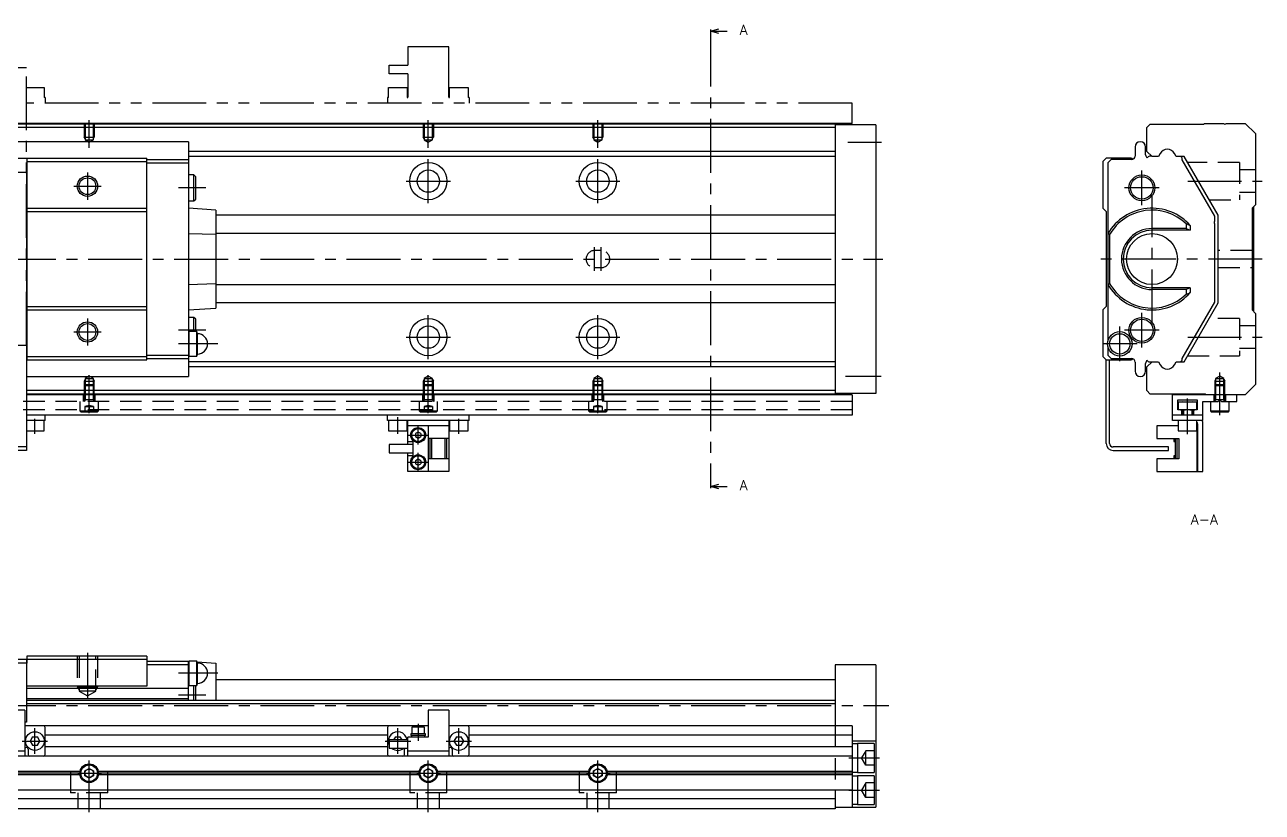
# Model space of a CAD drawing. Extents: x -4 to 799, y -8 to 241.
# Drawn here: x 434.3 to 799.2, y 9 to 241.2 of the extents above; entities that cross this region are included whole.
import ezdxf

# ---------------------------------------------------------------- set-up
doc = ezdxf.new("R2010")
doc.units = 0
doc.header["$LTSCALE"] = 0.5
for name, pattern in [('CENTER', [50.8, 31.75, -6.35, 6.35, -6.35]), ('DASHED', [19.05, 12.7, -6.35]), ('PHANTOM', [63.5, 31.75, -6.35, 6.35, -6.35, 6.35, -6.35])]:
    doc.linetypes.add(name, pattern=pattern)
for name, color, linetype in [('MSM_CENTER', 1, 'CENTER'), ('MSM_CONTINUOUS', 7, 'CONTINUOUS'), ('MSM_DASHED', 4, 'DASHED'), ('MSM_IMAGINARY', 6, 'PHANTOM'), ('MSM_NARROW', 5, 'CONTINUOUS'), ('MSM_PART_NUMBER', 7, 'CONTINUOUS')]:
    doc.layers.add(name, color=color, linetype=linetype)
doc.styles.get("Standard").update_dxf_attribs({"font": 'txt.shx', "height": 3, "bigfont": 'bigfont.shx'})

msp = doc.modelspace()

# ---------------------------------------------------------------- linework, layer by layer
at = {"layer": 'MSM_CENTER'}
for p, q in [((636.46, 238.85), (636.46, 105.59)), ((453.3, 204.91), (453.3, 213.12)), ((553.3, 204.91), (553.3, 213.12)), ((603.3, 204.91), (603.3, 213.12)), ((676.98, 206.62), (686.92, 206.62)), ((553.3, 188.62), (553.3, 201.62)), ((603.3, 188.62), (603.3, 201.62)), ((452.8, 197.62), (452.8, 189.62)), ((763.69, 188), (763.69, 198.25)), ((448.8, 193.62), (456.8, 193.62)), ((546.8, 195.12), (559.8, 195.12)), ((596.8, 195.12), (609.8, 195.12)), ((777.22, 195.12), (799.19, 195.12)), ((487.7, 193.12), (479.6, 193.12)), ((768.82, 193.12), (758.56, 193.12)), ((766.69, 153.22), (766.69, 191.02)), ((602.3, 168.62), (602.3, 175.62)), ((604.3, 168.62), (604.3, 175.62)), ((-4.2, 172.12), (687.3, 172.12)), ((799.19, 172.12), (751.19, 172.12)), ((452.8, 154.62), (452.8, 146.62)), ((553.3, 142.62), (553.3, 155.62)), ((603.3, 142.62), (603.3, 155.62)), ((763.69, 146), (763.69, 156.25)), ((448.8, 150.62), (456.8, 150.62)), ((487.7, 151.12), (479.6, 151.12)), ((757.19, 142), (757.19, 152.25)), ((768.82, 151.12), (758.56, 151.12)), ((491.2, 147.12), (479.6, 147.12)), ((546.8, 149.12), (559.8, 149.12)), ((596.8, 149.12), (609.8, 149.12)), ((762.32, 147.12), (752.06, 147.12)), ((777.22, 149.12), (799.19, 149.12)), ((453.3, 126.72), (453.3, 137.91)), ((553.3, 126.72), (553.3, 137.91)), ((603.3, 126.72), (603.3, 137.91)), ((676.3, 137.62), (686.8, 137.62)), ((786.68, 126.12), (786.68, 138.63)), ((777.19, 120.52), (777.19, 131.02)), ((437.3, 120.62), (437.3, 125.02)), ((544.3, 120.62), (544.3, 125.52)), ((562.3, 120.62), (562.3, 125.02)), ((550.3, 117.41), (550.3, 123.03)), ((547.49, 120.22), (553.11, 120.22)), ((550.3, 109.41), (550.3, 115.03)), ((547.49, 112.22), (553.11, 112.22)), ((452.8, 56), (452.8, 42.3)), ((491.2, 50), (479.6, 50)), ((-4.2, 40.5), (689.12, 40.5)), ((487.7, 43.5), (479.6, 43.5)), ((437.3, 26.25), (437.3, 33.75)), ((544.3, 26.25), (544.3, 33.75)), ((550.3, 35.1), (550.3, 30.1)), ((562.3, 26.25), (562.3, 33.75)), ((433.55, 30), (441.05, 30)), ((540.55, 30), (548.19, 30)), ((558.55, 30), (566.05, 30)), ((453.3, 9), (453.3, 24.25)), ((553.3, 9), (553.3, 24.25)), ((603.3, 9), (603.3, 24.25)), ((677.3, 25), (686.3, 25)), ((449.92, 20.5), (456.93, 20.5)), ((549.92, 20.5), (556.93, 20.5)), ((599.92, 20.5), (606.93, 20.5)), ((677.3, 15.5), (686.3, 15.5))]:
    msp.add_line(p, q, dxfattribs=at)
at = {"layer": 'MSM_CONTINUOUS'}
for p, q in [((636.46, 239.35), (638.96, 240.02)), ((636.46, 239.85), (636.46, 238.85)), ((636.46, 239.35), (641.46, 239.35)), ((638.96, 238.68), (636.46, 239.35)), ((673.3, 212.12), (183.3, 212.12)), ((673.3, 211.92), (183.3, 211.92)), ((673.3, 212.12), (673.3, 132.12)), ((685.3, 211.72), (673.3, 211.72)), ((685.3, 211.72), (685.3, 132.52)), ((765.19, 210.92), (766.19, 211.92)), ((766.19, 211.92), (781.99, 211.92)), ((781.99, 211.92), (782.19, 212.12)), ((782.19, 212.12), (787.79, 212.12)), ((788.59, 212.12), (794.19, 212.12)), ((794.19, 212.12), (797.19, 209.12)), ((673.3, 210.92), (183.3, 210.92)), ((765.19, 203.87), (765.19, 210.92)), ((797.19, 209.12), (797.19, 188.12)), ((482.6, 206.72), (377, 206.72)), ((482.6, 206.72), (482.6, 137.52)), ((761.69, 205.17), (761.69, 202.47)), ((764.79, 202.87), (764.79, 205.17)), ((389.3, 201.88), (470.3, 201.88)), ((434.9, 201.88), (434.9, 142.38)), ((434.9, 200.88), (470.3, 200.88)), ((470.3, 142.38), (470.3, 201.88)), ((470.3, 201.47), (482.6, 201.47)), ((673.3, 203.87), (482.6, 203.87)), ((673.3, 202.37), (482.6, 202.37)), ((753.19, 201.87), (752.19, 200.87)), ((752.19, 200.87), (752.19, 187.12)), ((760.57, 201.87), (753.19, 201.87)), ((754.69, 201.47), (753.69, 200.47)), ((760.69, 201.47), (754.69, 201.47)), ((766.69, 202.37), (765.19, 203.87)), ((766.64, 202.42), (765.99, 202.42)), ((768.58, 202.37), (766.69, 202.37)), ((769.09, 203.27), (768.58, 202.37)), ((773.8, 202.37), (773.29, 203.27)), ((776.19, 202.37), (773.8, 202.37)), ((775.58, 201.42), (775.58, 201.62)), ((785.19, 184.79), (775.58, 201.42)), ((786.19, 185.05), (776.19, 202.37)), ((434.8, 197.62), (424.8, 197.62)), ((434.8, 197.62), (434.8, 115.72)), ((470.3, 200.47), (482.6, 200.47)), ((753.69, 200.47), (753.69, 147.97)), ((484.2, 196.92), (482.6, 196.92)), ((484.7, 196.42), (484.2, 196.92)), ((484.2, 189.32), (484.2, 196.92)), ((484.7, 189.82), (484.7, 196.42)), ((484.2, 189.32), (484.7, 189.82)), ((434.9, 187.13), (470.3, 187.13)), ((434.9, 186.13), (470.3, 186.13)), ((482.6, 189.32), (484.2, 189.32)), ((490.6, 186.57), (482.6, 187.12)), ((490.6, 186.57), (490.6, 157.68)), ((752.19, 187.12), (753.19, 186.12)), ((753.19, 186.12), (753.19, 158.12)), ((797.19, 188.12), (796.19, 187.12)), ((796.19, 187.12), (796.19, 157.12)), ((796.69, 156.62), (796.69, 187.62)), ((673.3, 185.05), (490.6, 185.05)), ((776.75, 182.49), (776.75, 181.12)), ((785.19, 183.27), (785.19, 184.79)), ((785.19, 159.46), (785.19, 182.47)), ((786.19, 159.2), (786.19, 185.05)), ((490.6, 179.36), (482.6, 179.61)), ((673.3, 179.62), (490.6, 179.62)), ((754.19, 179.36), (753.69, 179.61)), ((754.19, 179.36), (754.19, 164.89)), ((776.75, 181.12), (766.69, 181.12)), ((777.97, 180.62), (766.69, 180.62)), ((776.75, 181.12), (777.97, 180.62)), ((777.97, 182.01), (777.97, 180.62)), ((482.6, 164.64), (490.6, 164.89)), ((490.6, 164.62), (673.3, 164.62)), ((753.69, 164.64), (754.19, 164.89)), ((777.97, 163.62), (766.69, 163.62)), ((776.75, 163.12), (766.69, 163.12)), ((777.97, 163.62), (776.75, 163.12)), ((776.75, 163.12), (776.75, 161.76)), ((777.97, 163.62), (777.97, 162.24)), ((434.9, 158.13), (470.3, 158.13)), ((434.9, 157.13), (470.3, 157.13)), ((482.6, 157.12), (490.6, 157.68)), ((673.3, 159.2), (490.6, 159.2)), ((753.19, 158.12), (752.19, 157.12)), ((752.19, 157.12), (752.19, 143.37)), ((775.58, 142.82), (785.19, 159.46)), ((776.19, 141.87), (786.19, 159.2)), ((796.19, 157.12), (797.19, 156.12)), ((484.2, 154.92), (482.6, 154.92)), ((484.7, 154.42), (484.2, 154.92)), ((484.2, 150.72), (484.2, 154.92)), ((484.7, 150.72), (484.7, 154.42)), ((797.19, 156.12), (797.19, 135.12)), ((482.76, 150.72), (482.6, 150.12)), ((482.76, 143.52), (482.76, 150.72)), ((485.04, 150.72), (482.76, 150.72)), ((485.04, 143.52), (485.04, 150.72)), ((485.2, 150.12), (485.04, 150.72)), ((485.2, 144.12), (485.2, 150.12)), ((753.69, 146.28), (753.69, 143.77)), ((434.8, 142.38), (470.3, 142.38)), ((434.9, 143.38), (470.3, 143.38)), ((470.3, 143.77), (482.6, 143.77)), ((470.3, 142.77), (482.6, 142.77)), ((482.6, 144.12), (482.76, 143.52)), ((482.76, 143.52), (485.04, 143.52)), ((485.04, 143.52), (485.2, 144.12)), ((752.19, 143.37), (753.19, 142.37)), ((753.19, 117.72), (753.19, 142.37)), ((753.19, 142.37), (760.57, 142.37)), ((753.69, 143.77), (754.69, 142.77)), ((754.19, 117.72), (754.19, 142.37)), ((754.69, 142.77), (760.69, 142.77)), ((775.58, 142.62), (775.58, 142.82)), ((673.3, 141.87), (482.6, 141.87)), ((673.3, 140.37), (482.6, 140.37)), ((761.69, 141.77), (761.69, 139.07)), ((764.79, 139.07), (764.79, 141.37)), ((765.19, 140.37), (766.69, 141.87)), ((765.19, 133.32), (765.19, 140.37)), ((765.99, 141.82), (766.64, 141.82)), ((766.69, 141.87), (768.58, 141.87)), ((768.58, 141.87), (769.09, 140.98)), ((773.29, 140.98), (773.8, 141.87)), ((773.8, 141.87), (776.19, 141.87)), ((434.8, 137.52), (482.6, 137.52)), ((797.19, 135.12), (794.19, 132.12)), ((673.3, 133.32), (434.8, 133.32)), ((673.3, 132.32), (434.8, 132.32)), ((678.3, 132.12), (434.8, 132.12)), ((685.3, 132.52), (673.3, 132.52)), ((678.3, 132.12), (678.3, 126.12)), ((766.19, 132.32), (765.19, 133.32)), ((782.49, 132.32), (766.19, 132.32)), ((772.69, 124.52), (772.69, 132.12)), ((794.19, 132.12), (772.69, 132.12)), ((782.69, 132.12), (782.49, 132.32)), ((791.69, 130.12), (791.69, 132.12)), ((774.34, 130.62), (780.04, 130.62)), ((774.34, 127.62), (774.34, 130.62)), ((774.44, 130.02), (779.94, 130.02)), ((774.44, 130.02), (774.44, 127.62)), ((777.19, 127.87), (777.19, 129.78)), ((779.94, 127.62), (779.94, 130.02)), ((780.04, 130.62), (780.04, 127.62)), ((781.69, 124.52), (781.69, 130.12)), ((781.69, 130.12), (786.19, 130.12)), ((783.94, 130.12), (783.94, 127.42)), ((786.19, 130.12), (786.69, 130.62)), ((786.69, 130.62), (787.19, 130.12)), ((787.19, 130.12), (791.69, 130.12)), ((789.44, 127.42), (789.44, 130.12)), ((678.3, 126.12), (434.8, 126.12)), ((440.3, 124.52), (434.8, 124.52)), ((440.05, 121.52), (440.05, 124.52)), ((440.3, 124.52), (440.3, 126.12)), ((541.3, 124.52), (541.3, 126.12)), ((565.3, 124.52), (541.3, 124.52)), ((541.55, 124.52), (541.55, 121.52)), ((547.05, 121.52), (547.05, 124.52)), ((547.3, 117.47), (547.3, 124.39)), ((559.3, 124.39), (559.3, 109.52)), ((559.55, 124.52), (559.55, 121.52)), ((565.05, 121.52), (565.05, 124.52)), ((565.3, 124.52), (565.3, 126.12)), ((781.69, 126.12), (772.69, 126.12)), ((781.69, 124.52), (772.69, 124.52)), ((780.04, 127.62), (774.34, 127.62)), ((774.44, 124.52), (774.44, 121.52)), ((775.49, 126.12), (775.49, 127.62)), ((775.69, 127.62), (775.69, 126.12)), ((778.69, 126.12), (778.69, 127.62)), ((778.89, 127.62), (778.89, 126.12)), ((779.94, 121.52), (779.94, 124.52)), ((783.94, 127.42), (789.44, 127.42)), ((783.94, 127.42), (784.11, 127.12)), ((784.11, 127.12), (789.27, 127.12)), ((789.27, 127.12), (789.44, 127.42)), ((434.8, 121.52), (440.05, 121.52)), ((541.55, 121.52), (547.05, 121.52)), ((559.3, 122.92), (547.3, 122.92)), ((550.3, 121.09), (549.55, 120.66)), ((549.55, 120.66), (549.55, 119.79)), ((551.05, 120.66), (550.3, 121.09)), ((551.05, 120.66), (551.05, 119.79)), ((553.3, 122.92), (553.3, 109.52)), ((559.55, 121.52), (565.05, 121.52)), ((774.44, 122.92), (768.09, 122.92)), ((768.09, 122.92), (768.09, 119.22)), ((774.44, 121.52), (779.94, 121.52)), ((780.04, 122.92), (779.94, 122.92)), ((780.04, 109.52), (780.04, 122.92)), ((780.04, 122.87), (780.09, 122.87)), ((780.09, 123.52), (780.09, 109.52)), ((781.69, 109.52), (781.69, 123.52)), ((541.8, 117.47), (541.8, 114.97)), ((548.8, 117.47), (541.8, 117.47)), ((548.8, 118.22), (547.3, 118.22)), ((548.8, 114.22), (548.8, 118.22)), ((549.55, 119.79), (550.3, 119.36)), ((550.3, 119.36), (551.05, 119.79)), ((559.3, 119.22), (553.3, 119.22)), ((553.8, 113.22), (553.8, 119.22)), ((554.3, 113.22), (554.3, 119.22)), ((558.3, 113.22), (558.3, 119.22)), ((558.8, 113.22), (558.8, 119.22)), ((768.09, 119.22), (774.59, 119.22)), ((773.09, 119.22), (773.09, 118.32)), ((773.09, 118.32), (773.59, 118.32)), ((773.59, 113.22), (773.59, 119.22)), ((774.09, 113.22), (774.09, 119.22)), ((774.59, 119.22), (774.59, 113.22)), ((434.8, 115.72), (424.8, 115.72)), ((541.8, 114.97), (548.8, 114.97)), ((547.3, 109.52), (547.3, 114.97)), ((547.3, 114.22), (548.8, 114.22)), ((559.3, 113.22), (553.3, 113.22)), ((771.59, 116.72), (755.19, 116.72)), ((755.19, 115.72), (771.59, 115.72)), ((768.09, 113.22), (768.09, 109.52)), ((774.59, 113.22), (768.09, 113.22)), ((771.59, 115.72), (771.59, 116.72)), ((773.09, 114.12), (773.09, 113.22)), ((773.59, 114.12), (773.09, 114.12)), ((559.3, 109.52), (547.3, 109.52)), ((550.3, 113.09), (549.55, 112.66)), ((549.55, 112.66), (549.55, 111.79)), ((549.55, 111.79), (550.3, 111.36)), ((551.05, 112.66), (550.3, 113.09)), ((550.3, 111.36), (551.05, 111.79)), ((551.05, 112.66), (551.05, 111.79)), ((768.09, 109.52), (780.04, 109.52)), ((780.04, 109.57), (780.09, 109.57)), ((780.09, 109.52), (781.69, 109.52)), ((636.46, 105.09), (638.96, 105.76)), ((636.46, 105.59), (636.46, 104.59)), ((636.46, 105.09), (641.46, 105.09)), ((638.96, 104.42), (636.46, 105.09)), ((434.9, 55), (434.9, 53)), ((470.3, 55), (434.9, 55)), ((470.3, 55), (470.3, 46.15)), ((434.8, 54), (424.8, 54)), ((434.8, 54), (434.8, 35.6)), ((434.8, 53), (434.9, 53)), ((470.3, 54), (434.9, 54)), ((482.6, 53.5), (470.3, 53.5)), ((482.6, 52.5), (470.3, 52.5)), ((482.76, 53.6), (482.6, 53)), ((482.6, 53.5), (482.73, 53.49)), ((482.6, 42), (482.6, 53.5)), ((482.76, 46.4), (482.76, 53.6)), ((485.04, 53.6), (482.76, 53.6)), ((485.2, 53), (485.04, 53.6)), ((485.04, 46.4), (485.04, 53.6)), ((485.11, 53.34), (490.6, 53)), ((485.2, 47), (485.2, 53)), ((490.6, 53), (490.6, 42)), ((685.3, 52.5), (673.3, 52.5)), ((673.3, 52.5), (673.3, 34.5)), ((685.3, 52.5), (685.3, 10.5)), ((673.3, 48), (490.6, 48)), ((470.3, 46.15), (434.8, 46.15)), ((482.6, 45.5), (434.8, 45.5)), ((482.6, 47), (482.76, 46.4)), ((482.76, 46.4), (485.04, 46.4)), ((484.2, 42), (484.2, 46.4)), ((484.7, 42), (484.7, 46.4)), ((485.04, 46.4), (485.2, 47)), ((482.6, 42.4), (434.8, 42.4)), ((673.3, 42), (434.8, 42)), ((673.3, 41), (434.8, 41)), ((434.3, 39.1), (428.3, 39.1)), ((434.3, 39.1), (434.3, 25.5)), ((559.3, 39.1), (553.3, 39.1)), ((553.3, 39.1), (553.3, 31.1)), ((559.3, 39.1), (559.3, 25.5)), ((434.8, 35.6), (434.3, 35.6)), ((553.3, 34.5), (434.3, 34.5)), ((440.3, 26), (440.3, 34)), ((541.3, 34), (541.3, 26)), ((548.4, 34.1), (548.4, 32.1)), ((552.2, 34.1), (548.4, 34.1)), ((552.2, 32.1), (552.2, 34.1)), ((678.3, 34.5), (559.3, 34.5)), ((565.3, 26), (565.3, 34)), ((678.3, 34.5), (678.3, 10.5)), ((436.58, 31.25), (435.86, 30)), ((435.86, 30), (436.58, 28.75)), ((436.58, 31.25), (438.02, 31.25)), ((438.74, 30), (438.02, 31.25)), ((438.02, 28.75), (438.74, 30)), ((541.3, 31.7), (440.3, 31.7)), ((440.48, 30), (440.3, 30.3)), ((440.3, 29.7), (440.48, 30)), ((541.3, 30.3), (541.12, 30)), ((541.12, 30), (541.3, 29.7)), ((547.3, 30.35), (541.8, 30.35)), ((541.8, 30.35), (541.8, 27.85)), ((543.58, 31.25), (543.06, 30.35)), ((543.58, 31.25), (545.02, 31.25)), ((545.54, 30.35), (545.02, 31.25)), ((553.3, 31.1), (547.3, 31.1)), ((547.3, 25.5), (547.3, 31.1)), ((548.1, 32.1), (548.1, 31.6)), ((552.5, 32.1), (548.1, 32.1)), ((552.5, 31.6), (548.1, 31.6)), ((548.3, 31.6), (548.3, 31.1)), ((552.3, 31.1), (552.3, 31.6)), ((552.5, 31.6), (552.5, 32.1)), ((561.58, 31.25), (560.86, 30)), ((560.86, 30), (561.58, 28.75)), ((561.58, 31.25), (563.02, 31.25)), ((563.74, 30), (563.02, 31.25)), ((563.02, 28.75), (563.74, 30)), ((678.3, 31.7), (565.3, 31.7)), ((565.48, 30), (565.3, 30.3)), ((565.3, 29.7), (565.48, 30)), ((685.3, 30), (678.3, 30)), ((684.8, 29.25), (679.8, 29.25)), ((679.8, 29.25), (679.8, 20.75)), ((684.8, 29.25), (684.8, 20.75)), ((422.3, 27.15), (434.3, 27.15)), ((422.3, 27.1), (434.3, 27.1)), ((435.3, 27.6), (435.3, 26)), ((436.58, 28.75), (438.02, 28.75)), ((541.3, 28.3), (440.3, 28.3)), ((541.8, 27.85), (547.3, 27.85)), ((546.3, 26), (546.3, 27.6)), ((547.3, 27.15), (559.3, 27.15)), ((547.3, 27.1), (559.3, 27.1)), ((547.35, 27.15), (547.35, 27.1)), ((559.25, 27.15), (559.25, 27.1)), ((560.3, 27.6), (560.3, 26)), ((561.58, 28.75), (563.02, 28.75)), ((678.3, 28.3), (565.3, 28.3)), ((679.8, 29.15), (678.3, 29.15)), ((678.3, 25.5), (178.3, 25.5)), ((452.05, 21.22), (453.3, 21.94)), ((453.3, 21.94), (454.55, 21.22)), ((552.05, 21.22), (553.3, 21.94)), ((553.3, 21.94), (554.55, 21.22)), ((602.05, 21.22), (603.3, 21.94)), ((603.3, 21.94), (604.55, 21.22)), ((450.6, 21), (356, 21)), ((450.6, 20), (356, 20)), ((450.42, 20.5), (356.18, 20.5)), ((452.05, 19.78), (452.05, 21.22)), ((453.3, 19.06), (452.05, 19.78)), ((454.55, 19.78), (453.3, 19.06)), ((454.55, 21.22), (454.55, 19.78)), ((550.6, 21), (456, 21)), ((550.6, 20), (456, 20)), ((550.42, 20.5), (456.18, 20.5)), ((552.05, 19.78), (552.05, 21.22)), ((553.3, 19.06), (552.05, 19.78)), ((554.55, 19.78), (553.3, 19.06)), ((554.55, 21.22), (554.55, 19.78)), ((600.6, 21), (556, 21)), ((600.6, 20), (556, 20)), ((600.42, 20.5), (556.18, 20.5)), ((602.05, 19.78), (602.05, 21.22)), ((603.3, 19.06), (602.05, 19.78)), ((604.55, 19.78), (603.3, 19.06)), ((604.55, 21.22), (604.55, 19.78)), ((678.3, 21), (606, 21)), ((678.3, 20), (606, 20)), ((678.3, 20.5), (606.18, 20.5)), ((678.3, 20.85), (679.8, 20.85)), ((679.8, 19.65), (678.3, 19.65)), ((679.8, 20.75), (684.8, 20.75)), ((684.8, 19.75), (679.8, 19.75)), ((679.8, 19.75), (679.8, 11.25)), ((684.8, 19.75), (684.8, 11.25)), ((678.3, 15.5), (178.3, 15.5)), ((673.3, 15.5), (673.3, 10)), ((673.3, 13), (183.3, 13)), ((678.3, 11.35), (679.8, 11.35)), ((679.8, 11.25), (684.8, 11.25)), ((673.3, 10), (183.3, 10)), ((673.3, 10.5), (685.3, 10.5))]:
    msp.add_line(p, q, dxfattribs=at)
for centre, radius in [((553.3, 195.12), 5.5), ((553.3, 195.12), 3.3), ((603.3, 195.12), 5.5), ((603.3, 195.12), 3.3), ((452.8, 193.62), 2.46), ((763.69, 193.12), 3.8), ((763.69, 193.12), 3.3), ((766.69, 172.12), 7.5), ((553.3, 149.12), 5.5), ((603.3, 149.12), 5.5), ((763.69, 151.12), 3.8), ((763.69, 151.12), 3.3), ((452.8, 150.62), 2.46), ((553.3, 149.12), 3.3), ((603.3, 149.12), 3.3), ((757.19, 147.12), 3.6), ((757.19, 147.12), 3), ((550.3, 120.22), 2.2), ((550.3, 120.22), 1.9), ((550.3, 112.22), 2.2), ((550.3, 112.22), 1.9), ((437.3, 30), 2.75), ((562.3, 30), 2.75), ((453.3, 20.5), 2.75), ((453.3, 20.5), 2.45), ((553.3, 20.5), 2.75), ((553.3, 20.5), 2.45), ((603.3, 20.5), 2.75), ((603.3, 20.5), 2.45), ((453.3, 20.5), 1.25), ((553.3, 20.5), 1.25), ((603.3, 20.5), 1.25)]:
    msp.add_circle(centre, radius, dxfattribs=at)
for centre, radius, start, end in [((788.19, 212.42), 0.5, 216.8699, 323.1301), ((763.24, 205.17), 1.55, 0, 180), ((771.35, 201.97), 2.6, 93.4107, 150), ((771.04, 201.97), 2.6, 30, 86.5893), ((760.57, 201.37), 0.5, 19.0055, 90), ((760.69, 202.47), 1, 270, 0), ((765.79, 202.87), 1, 180, 239.9081), ((765.99, 201.62), 0.8, 90, 151.2511), ((774.78, 201.62), 0.8, 0, 69.6359), ((766.69, 172.12), 15, 41.2361, 150.0736), ((766.69, 172.12), 14.44, 45.8486, 149.949), ((772.54, 169.83), 13.33, 65.9851, 71.6163), ((785.49, 182.87), 0.5, 126.8699, 233.1301), ((766.69, 172.12), 9, 90, 270), ((766.69, 172.12), 8.5, 90, 270), ((766.69, 172.12), 15, 209.9264, 318.7639), ((766.69, 172.12), 14.44, 210.051, 314.1514), ((772.57, 174.35), 13.26, 288.3686, 294.03), ((485.2, 147.12), 3, 270, 90), ((760.57, 142.87), 0.5, 270, 341.0726), ((760.69, 141.77), 1, 0, 90), ((774.78, 142.62), 0.8, 290.3724, 0), ((763.24, 139.07), 1.55, 180, 0), ((765.79, 141.37), 1, 120.0919, 180), ((765.99, 142.62), 0.8, 208.7489, 270), ((771.35, 142.28), 2.6, 210, 266.5893), ((771.04, 142.28), 2.6, 273.4107, 330), ((775.82, 126.05), 3.98, 69.7735, 110.2265), ((775.82, 131.6), 3.98, 249.7735, 290.2265), ((778.57, 126.05), 3.98, 69.7735, 110.2265), ((778.57, 131.6), 3.98, 249.7735, 290.2265), ((546.9, 119.71), 4.82, 88.2373, 90.2343), ((547.07, 124.09), 0.431, 66.8856, 92.6794), ((547.2, 124.4), 0.101, 357.179, 66.2798), ((559.4, 124.4), 0.0991, 118.1849, 184.1719), ((559.54, 124.05), 0.475, 88.452, 112.8578), ((779.09, 123.52), 2.6, 0, 22.6199), ((779.09, 123.52), 1, 0, 31.7883), ((755.19, 117.72), 2, 180, 270), ((755.19, 117.72), 1, 180, 270), ((485.2, 50), 3, 270, 90), ((439.8, 34), 0.5, 0, 90), ((541.8, 34), 0.5, 90, 180), ((564.8, 34), 0.5, 0, 90), ((544.3, 30), 2.75, 7.312, 204.62), ((434.8, 27.6), 0.5, 0, 180), ((435.8, 26), 0.5, 180, 270), ((439.8, 26), 0.5, 270, 0), ((541.8, 26), 0.5, 180, 270), ((544.3, 30), 2.75, 231.4273, 308.5727), ((545.8, 26), 0.5, 270, 0), ((546.8, 27.6), 0.5, 150, 180), ((546.78, 27.59), 0.517, 4.3661, 29.8325), ((559.8, 27.6), 0.5, 0, 180), ((560.8, 26), 0.5, 180, 270), ((564.8, 26), 0.5, 270, 0)]:
    msp.add_arc(centre, radius, start, end, dxfattribs=at)
at = {"layer": 'MSM_DASHED'}
for p, q in [((451.8, 212.12), (451.8, 208.12)), ((452.07, 212.12), (452.07, 207.32)), ((454.53, 207.32), (454.53, 212.12)), ((454.8, 212.12), (454.8, 208.12)), ((551.8, 212.12), (551.8, 208.12)), ((552.07, 212.12), (552.07, 207.32)), ((554.53, 207.32), (554.53, 212.12)), ((554.8, 212.12), (554.8, 208.12)), ((601.8, 212.12), (601.8, 208.12)), ((602.07, 212.12), (602.07, 207.32)), ((604.53, 207.32), (604.53, 212.12)), ((604.8, 212.12), (604.8, 208.12)), ((451.8, 208.12), (454.8, 208.12)), ((452.07, 207.66), (451.8, 208.12)), ((454.53, 207.66), (454.8, 208.12)), ((551.8, 208.12), (554.8, 208.12)), ((552.07, 207.66), (551.8, 208.12)), ((554.53, 207.66), (554.8, 208.12)), ((601.8, 208.12), (604.8, 208.12)), ((602.07, 207.66), (601.8, 208.12)), ((604.53, 207.66), (604.8, 208.12)), ((452.07, 207.32), (453.11, 206.72)), ((452.07, 207.32), (454.53, 207.32)), ((453.49, 206.72), (454.53, 207.32)), ((552.07, 207.32), (553.3, 206.61)), ((552.07, 207.32), (554.53, 207.32)), ((553.3, 206.61), (554.53, 207.32)), ((602.07, 207.32), (603.3, 206.61)), ((602.07, 207.32), (604.53, 207.32)), ((603.3, 206.61), (604.53, 207.32)), ((792.49, 200.62), (777.2, 200.62)), ((792.49, 200.62), (792.49, 189.62)), ((797.19, 198.42), (792.49, 198.42)), ((792.49, 191.82), (797.19, 191.82)), ((783.55, 189.62), (792.49, 189.62)), ((604.3, 174.62), (602.3, 174.62)), ((796.19, 174.62), (786.19, 174.62)), ((602.3, 169.62), (604.3, 169.62)), ((786.19, 169.62), (796.19, 169.62)), ((792.49, 154.62), (783.55, 154.62)), ((792.49, 154.62), (792.49, 143.62)), ((797.19, 152.42), (792.49, 152.42)), ((777.2, 143.62), (792.49, 143.62)), ((792.49, 145.82), (797.19, 145.82)), ((452.07, 136.59), (451.8, 136.12)), ((451.8, 136.12), (451.8, 130.12)), ((451.8, 136.12), (454.8, 136.12)), ((452.07, 135.12), (451.8, 134.85)), ((453.11, 137.52), (452.07, 136.92)), ((452.07, 136.92), (452.07, 130.59)), ((452.07, 136.92), (454.53, 136.92)), ((452.07, 135.12), (454.53, 135.12)), ((454.53, 136.92), (453.49, 137.52)), ((454.53, 130.59), (454.53, 136.92)), ((454.53, 136.59), (454.8, 136.12)), ((454.8, 134.85), (454.53, 135.12)), ((454.8, 130.12), (454.8, 136.12)), ((552.07, 136.59), (551.8, 136.12)), ((551.8, 136.12), (551.8, 130.12)), ((551.8, 136.12), (554.8, 136.12)), ((552.07, 135.12), (551.8, 134.85)), ((553.3, 137.63), (552.07, 136.92)), ((552.07, 136.92), (552.07, 130.59)), ((552.07, 136.92), (554.53, 136.92)), ((552.07, 135.12), (554.53, 135.12)), ((554.53, 136.92), (553.3, 137.63)), ((554.53, 130.59), (554.53, 136.92)), ((554.53, 136.59), (554.8, 136.12)), ((554.8, 134.85), (554.53, 135.12)), ((554.8, 130.12), (554.8, 136.12)), ((602.07, 136.59), (601.8, 136.12)), ((601.8, 136.12), (601.8, 130.12)), ((601.8, 136.12), (604.8, 136.12)), ((602.07, 135.12), (601.8, 134.85)), ((603.3, 137.63), (602.07, 136.92)), ((602.07, 136.92), (602.07, 130.59)), ((602.07, 136.92), (604.53, 136.92)), ((602.07, 135.12), (604.53, 135.12)), ((604.53, 136.92), (603.3, 137.63)), ((604.53, 130.59), (604.53, 136.92)), ((604.53, 136.59), (604.8, 136.12)), ((604.8, 134.85), (604.53, 135.12)), ((604.8, 130.12), (604.8, 136.12)), ((785.45, 136.59), (785.18, 136.12)), ((785.18, 136.12), (788.18, 136.12)), ((785.18, 136.12), (785.18, 130.12)), ((785.45, 135.12), (785.18, 134.85)), ((786.68, 137.63), (785.45, 136.92)), ((785.45, 136.92), (785.45, 130.59)), ((785.45, 136.92), (787.91, 136.92)), ((785.45, 135.12), (787.91, 135.12)), ((787.91, 136.92), (786.68, 137.63)), ((787.91, 130.59), (787.91, 136.92)), ((787.91, 136.59), (788.18, 136.12)), ((788.18, 134.85), (787.91, 135.12)), ((788.18, 130.12), (788.18, 136.12)), ((451.55, 132.12), (451.55, 130.12)), ((451.8, 134.85), (454.8, 134.85)), ((455.05, 130.12), (455.05, 132.12)), ((551.55, 132.12), (551.55, 130.12)), ((551.8, 134.85), (554.8, 134.85)), ((555.05, 130.12), (555.05, 132.12)), ((601.55, 132.12), (601.55, 130.12)), ((601.8, 134.85), (604.8, 134.85)), ((605.05, 130.12), (605.05, 132.12)), ((784.93, 132.12), (784.93, 130.12)), ((785.18, 134.85), (788.18, 134.85)), ((788.43, 130.12), (788.43, 132.12)), ((678.3, 130.12), (178.3, 130.12)), ((450.55, 130.12), (450.55, 127.42)), ((454.8, 130.59), (451.8, 130.59)), ((452.07, 130.59), (451.8, 130.12)), ((453.3, 128.96), (452.05, 128.62)), ((452.05, 128.62), (452.05, 127.12)), ((452.05, 128.62), (454.55, 128.62)), ((454.55, 128.62), (453.3, 128.96)), ((453.3, 128.62), (453.3, 127.12)), ((454.53, 130.59), (454.8, 130.12)), ((454.55, 128.62), (454.55, 127.12)), ((456.05, 127.42), (456.05, 130.12)), ((550.55, 130.12), (550.55, 127.42)), ((554.8, 130.59), (551.8, 130.59)), ((552.07, 130.59), (551.8, 130.12)), ((553.3, 128.96), (552.05, 128.62)), ((552.05, 128.62), (552.05, 127.12)), ((552.05, 128.62), (554.55, 128.62)), ((554.55, 128.62), (553.3, 128.96)), ((553.3, 128.62), (553.3, 127.12)), ((554.53, 130.59), (554.8, 130.12)), ((554.55, 128.62), (554.55, 127.12)), ((556.05, 127.42), (556.05, 130.12)), ((600.55, 130.12), (600.55, 127.42)), ((604.8, 130.59), (601.8, 130.59)), ((602.07, 130.59), (601.8, 130.12)), ((603.3, 128.96), (602.05, 128.62)), ((602.05, 128.62), (602.05, 127.12)), ((602.05, 128.62), (604.55, 128.62)), ((604.55, 128.62), (603.3, 128.96)), ((603.3, 128.62), (603.3, 127.12)), ((604.53, 130.59), (604.8, 130.12)), ((604.55, 128.62), (604.55, 127.12)), ((606.05, 127.42), (606.05, 130.12)), ((785.18, 130.12), (785.45, 130.59)), ((788.19, 130.59), (785.19, 130.59)), ((788.18, 130.12), (787.91, 130.59)), ((678.3, 127.62), (178.3, 127.62)), ((450.55, 127.42), (450.85, 127.12)), ((450.55, 127.42), (456.05, 127.42)), ((450.85, 127.12), (455.75, 127.12)), ((455.75, 127.12), (456.05, 127.42)), ((550.55, 127.42), (550.85, 127.12)), ((550.55, 127.42), (556.05, 127.42)), ((550.85, 127.12), (555.75, 127.12)), ((555.75, 127.12), (556.05, 127.42)), ((600.55, 127.42), (600.85, 127.12)), ((600.55, 127.42), (606.05, 127.42)), ((600.85, 127.12), (605.75, 127.12)), ((605.75, 127.12), (606.05, 127.42)), ((434.8, 116.72), (424.8, 116.72)), ((449.8, 55), (449.8, 46)), ((450.34, 55), (450.34, 44.72)), ((455.26, 44.72), (455.26, 55)), ((455.8, 55), (455.8, 46)), ((434.8, 53), (424.8, 53)), ((449.8, 46), (455.8, 46)), ((449.8, 46), (450.34, 45.06)), ((450.34, 44.72), (452.8, 43.3)), ((455.26, 44.72), (450.34, 44.72)), ((452.8, 43.3), (455.26, 44.72)), ((455.8, 46), (455.26, 45.06)), ((673.3, 34.5), (673.3, 15.5)), ((682.3, 27.13), (681.07, 25)), ((684.8, 27.13), (682.3, 27.13)), ((682.3, 22.88), (682.3, 27.13)), ((682.3, 22.88), (681.07, 25)), ((682.3, 25), (684.8, 25)), ((684.8, 22.88), (682.3, 22.88)), ((447.8, 21), (447.8, 14.7)), ((458.8, 14.7), (458.8, 21)), ((547.8, 21), (547.8, 14.7)), ((558.8, 14.7), (558.8, 21)), ((597.8, 21), (597.8, 14.7)), ((608.8, 14.7), (608.8, 21)), ((458.8, 14.7), (447.8, 14.7)), ((450, 14.7), (450, 10)), ((456.6, 10), (456.6, 14.7)), ((558.8, 14.7), (547.8, 14.7)), ((550, 14.7), (550, 10)), ((556.6, 10), (556.6, 14.7)), ((608.8, 14.7), (597.8, 14.7)), ((600, 14.7), (600, 10)), ((606.6, 10), (606.6, 14.7)), ((682.3, 17.63), (681.07, 15.5)), ((682.3, 13.38), (681.07, 15.5)), ((682.3, 13.38), (682.3, 17.63)), ((684.8, 17.63), (682.3, 17.63)), ((682.3, 15.5), (684.8, 15.5)), ((684.8, 13.38), (682.3, 13.38))]:
    msp.add_line(p, q, dxfattribs=at)
for centre, start, end in [((602.3, 172.12), 90, 270), ((604.3, 172.12), 270, 90)]:
    msp.add_arc(centre, 2.5, start, end, dxfattribs=at)
at = {"layer": 'MSM_IMAGINARY'}
for p, q in [((547.3, 234.72), (547.3, 229.27)), ((559.3, 234.72), (547.3, 234.72)), ((559.3, 219.86), (559.3, 234.72)), ((434.8, 228.52), (424.8, 228.52)), ((434.8, 146.62), (434.8, 228.52)), ((541.8, 226.77), (541.8, 229.27)), ((541.8, 229.27), (547.3, 229.27)), ((547.3, 226.77), (541.8, 226.77)), ((547.3, 226.77), (547.3, 219.86)), ((434.8, 222.72), (440.05, 222.72)), ((440.05, 222.72), (440.05, 219.72)), ((541.55, 222.72), (547.05, 222.72)), ((541.55, 219.72), (541.55, 222.72)), ((547.05, 222.72), (547.05, 219.72)), ((559.55, 222.72), (565.05, 222.72)), ((559.55, 219.72), (559.55, 222.72)), ((565.05, 222.72), (565.05, 219.72)), ((440.3, 219.72), (440.05, 219.72)), ((440.3, 219.72), (440.3, 218.12)), ((541.3, 219.72), (541.3, 218.12)), ((541.55, 219.72), (541.3, 219.72)), ((565.3, 219.72), (565.05, 219.72)), ((565.3, 219.72), (565.3, 218.12)), ((678.3, 218.12), (434.8, 218.12)), ((678.3, 212.12), (678.3, 218.12)), ((678.3, 212.12), (673.3, 212.12)), ((434.8, 146.62), (424.8, 146.62))]:
    msp.add_line(p, q, dxfattribs=at)
for centre, radius, start, end in [((547.07, 220.14), 0.414, 266.9334, 296.6603), ((547.2, 219.85), 0.0994, 304.8828, 3.9024), ((559.4, 219.85), 0.0991, 175.8281, 241.8151), ((559.54, 220.2), 0.475, 247.1422, 271.548)]:
    msp.add_arc(centre, radius, start, end, dxfattribs=at)
at = {"layer": 'MSM_NARROW'}
for p, q in [((775.96, 127.62), (775.96, 126.12)), ((778.42, 127.62), (778.42, 126.12))]:
    msp.add_line(p, q, dxfattribs=at)
for centre in [(452.8, 193.62), (452.8, 150.62)]:
    msp.add_circle(centre, 3, dxfattribs=at)

# ---------------------------------------------------------------- texts
at = {"layer": 'MSM_PART_NUMBER'}
for s, p in [('A', (645.08, 238.22)), ('A', (645.08, 103.96)), ('A-A', (778.11, 93.81))]:
    msp.add_text(s, height=3, dxfattribs=at).set_placement(p)

doc.saveas('drawing.dxf')
